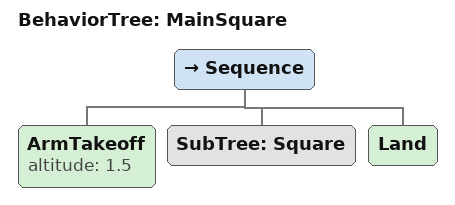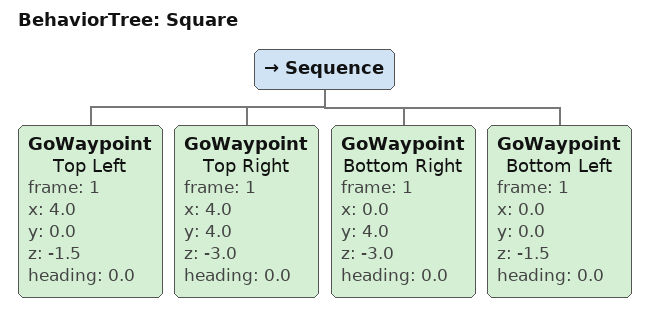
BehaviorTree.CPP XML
<root main_tree_to_execute = "MainSquare" BTCPP_format="4"  >
    <BehaviorTree ID="MainSquare">
        <Sequence>
            <ArmTakeoff altitude="1.5"/>
            <SubTree ID="Square"/>
            <Land/>
        </Sequence>
    </BehaviorTree>
    <BehaviorTree ID="Square">
        <Sequence>
            <GoWaypoint name="Top Left" frame="1" x="4.0" y="0.0" z="-1.5" heading="0.0"/>
            <GoWaypoint name="Top Right" frame="1" x="4.0" y="4.0" z="-3.0" heading="0.0"/>
            <GoWaypoint name="Bottom Right" frame="1" x="0.0" y="4.0" z="-3.0" heading="0.0"/>
            <GoWaypoint name="Bottom Left" frame="1" x="0.0" y="0.0" z="-1.5" heading="0.0"/>
        </Sequence>
    </BehaviorTree>
 </root>
